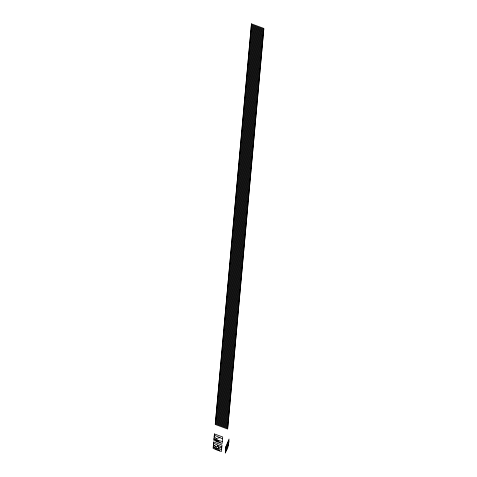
<?xml version="1.0" encoding="UTF-8"?>
<svg xmlns="http://www.w3.org/2000/svg" width="477" height="477" viewBox="0 0 477 477"><rect width="100%" height="100%" fill="white"/><g stroke="black" fill="none" stroke-linecap="round" stroke-linejoin="round"><path stroke-width="0.72" d="M225.359 452.172L228.62 443.449M225.77 450.002L228.984 441.797M225.74 447.963L228.859 440.837M225.663 451.176L227.058 449.382M225.848 449.131L227.952 447.223M216.039 438.512L219.957 437.683M213.934 439.418L222.318 441.434M213.207 447.474L221.59 449.495M213.332 445.423L221.668 447.963M251.373 24.655L263.811 29.234M251.301 25.46L263.733 30.045M251.224 26.271L263.662 30.85M251.152 27.076L263.59 31.655M251.081 27.881L263.519 32.46M251.009 28.686L263.447 33.265M250.932 29.491L263.37 34.076M250.86 30.301L263.298 34.881M250.789 31.106L263.226 35.686M250.717 31.911L263.155 36.49M250.646 32.716L263.077 37.295M250.568 33.521L263.006 38.106M250.497 34.326L262.934 38.911M250.425 35.137L262.863 39.716M250.353 35.942L262.791 40.521M250.276 36.747L262.714 41.326M250.204 37.552L262.642 42.137M250.133 38.357L262.571 42.942M250.061 39.168L262.499 43.747M249.99 39.973L262.422 44.552M249.912 40.778L262.35 45.357M249.841 41.582L262.278 46.162M249.769 42.387L262.207 46.973M249.698 43.198L262.135 47.778M249.62 44.003L262.058 48.582M249.549 44.808L261.986 49.387M249.477 45.613L261.915 50.192M249.405 46.418L261.843 51.003M249.334 47.223L261.766 51.808M249.256 48.034L261.694 52.613M249.185 48.839L261.623 53.418M249.113 49.644L261.551 54.223M249.042 50.449L261.479 55.034M248.964 51.254L261.402 55.839M248.893 52.065L261.33 56.644M248.821 52.869L261.259 57.449M248.75 53.674L261.187 58.254M248.678 54.479L261.11 59.059M248.6 55.284L261.038 59.869M248.529 56.095L260.967 60.674M248.457 56.9L260.895 61.479M248.386 57.705L260.824 62.284M248.308 58.51L260.746 63.089M248.237 59.315L260.675 63.9M248.165 60.12L260.603 64.705M248.094 60.931L260.531 65.51M248.022 61.736L260.454 66.315M247.945 62.541L260.382 67.12M247.873 63.346L260.311 67.931M247.802 64.151L260.239 68.736M247.73 64.961L260.168 69.541M247.652 65.766L260.09 70.346M247.581 66.571L260.019 71.151M247.509 67.376L259.947 71.955M247.438 68.181L259.876 72.766M247.366 68.992L259.798 73.571M247.289 69.797L259.726 74.376M247.217 70.602L259.655 75.181M247.146 71.407L259.583 75.986M247.074 72.212L259.512 76.797M246.997 73.023L259.434 77.602M246.925 73.828L259.363 78.407M246.853 74.633L259.291 79.212M246.782 75.438L259.22 80.017M246.71 76.242L259.142 80.828M246.633 77.047L259.071 81.633M246.561 77.858L258.999 82.438M246.49 78.663L258.928 83.242M246.418 79.468L258.85 84.047M246.341 80.273L258.778 84.858M246.269 81.078L258.707 85.663M246.198 81.889L258.635 86.468M246.126 82.694L258.564 87.273M246.054 83.499L258.486 88.078M245.977 84.304L258.415 88.883M245.905 85.109L258.343 89.694M245.834 85.92L258.272 90.499M245.762 86.725L258.194 91.304M245.685 87.529L258.123 92.109M245.613 88.334L258.051 92.914M245.542 89.139L257.979 93.725M245.47 89.944L257.908 94.529M245.399 90.755L257.83 95.334M245.321 91.56L257.759 96.139M245.25 92.365L257.687 96.944M245.178 93.17L257.616 97.755M245.106 93.975L257.538 98.56M245.029 94.786L257.467 99.365M244.957 95.591L257.395 100.17M244.886 96.396L257.324 100.975M244.814 97.201L257.252 101.78M244.743 98.006L257.175 102.591M244.665 98.817L257.103 103.396M244.594 99.621L257.031 104.201M244.522 100.426L256.96 105.006M244.451 101.231L256.882 105.811M244.373 102.036L256.811 106.621M244.302 102.847L256.739 107.426M244.23 103.652L256.668 108.231M244.158 104.457L256.596 109.036M244.087 105.262L256.519 109.841M244.009 106.067L256.447 110.652M243.938 106.872L256.376 111.457M243.866 107.683L256.304 112.262M243.795 108.488L256.227 113.067M243.717 109.293L256.155 113.872M243.646 110.098L256.083 114.683M243.574 110.902L256.012 115.488M243.503 111.713L255.94 116.293M243.431 112.518L255.863 117.098M243.353 113.323L255.791 117.902M243.282 114.128L255.72 118.707M243.21 114.933L255.648 119.518M243.139 115.744L255.571 120.323M243.061 116.549L255.499 121.128M242.99 117.354L255.428 121.933M242.918 118.159L255.356 122.738M242.847 118.964L255.284 123.549M242.775 119.769L255.207 124.354M242.698 120.58L255.135 125.159M242.626 121.385L255.064 125.964M242.554 122.19L254.992 126.769M242.483 122.994L254.915 127.58M242.405 123.799L254.843 128.385M242.334 124.61L254.772 129.189M242.262 125.415L254.7 129.994M242.191 126.22L254.629 130.799M242.119 127.025L254.551 131.604M242.042 127.83L254.479 132.415M241.97 128.641L254.408 133.22M241.899 129.446L254.336 134.025M241.827 130.251L254.259 134.83M241.75 131.056L254.187 135.635M241.678 131.861L254.116 136.446M241.606 132.666L254.044 137.251M241.535 133.477L253.973 138.056M241.463 134.281L253.895 138.861M241.386 135.086L253.824 139.666M241.314 135.891L253.752 140.476M241.243 136.696L253.681 141.281M241.171 137.507L253.603 142.086M241.094 138.312L253.531 142.891M241.022 139.117L253.46 143.696M240.951 139.922L253.388 144.501M240.879 140.727L253.317 145.312M240.807 141.538L253.239 146.117M240.73 142.343L253.168 146.922M240.658 143.148L253.096 147.727M240.587 143.953L253.025 148.532M240.515 144.758L252.947 149.343M240.438 145.568L252.876 150.148M240.366 146.373L252.804 150.953M240.295 147.178L252.732 151.758M240.223 147.983L252.661 152.562M240.152 148.788L252.583 153.373M240.074 149.593L252.512 154.178M240.003 150.404L252.44 154.983M239.931 151.209L252.369 155.788M239.859 152.014L252.291 156.593M239.782 152.819L252.22 157.404M239.71 153.624L252.148 158.209M239.639 154.435L252.077 159.014M239.567 155.24L252.005 159.819M239.496 156.045L251.928 160.624M239.418 156.85L251.856 161.429M239.347 157.654L251.784 162.24M239.275 158.465L251.713 163.045M239.204 159.27L251.635 163.85M239.126 160.075L251.564 164.654M239.055 160.88L251.492 165.459M238.983 161.685L251.421 166.27M238.911 162.49L251.349 167.075M238.84 163.301L251.272 167.88M238.762 164.106L251.2 168.685M238.691 164.911L251.129 169.49M238.619 165.716L251.057 170.301M238.548 166.521L250.98 171.106M238.47 167.332L250.908 171.911M238.399 168.137L250.836 172.716M238.327 168.941L250.765 173.521M238.256 169.746L250.693 174.326M238.184 170.551L250.616 175.137M238.106 171.362L250.544 175.941M238.035 172.167L250.473 176.746M237.963 172.972L250.401 177.551M237.892 173.777L250.324 178.356M237.814 174.582L250.252 179.167M237.743 175.387L250.181 179.972M237.671 176.198L250.109 180.777M237.6 177.003L250.037 181.582M237.528 177.808L249.96 182.387M237.451 178.613L249.888 183.198M237.379 179.418L249.817 184.003M237.307 180.228L249.745 184.808M237.236 181.033L249.668 185.613M237.158 181.838L249.596 186.418M237.087 182.643L249.525 187.222M237.015 183.448L249.453 188.033M236.944 184.259L249.382 188.838M236.872 185.064L249.304 189.643M236.795 185.869L249.232 190.448M236.723 186.674L249.161 191.253M236.652 187.479L249.089 192.064M236.58 188.29L249.012 192.869M236.503 189.095L248.94 193.674M236.431 189.9L248.869 194.479M236.359 190.705L248.797 195.284M236.288 191.51L248.726 196.095M236.216 192.314L248.648 196.9M236.139 193.125L248.577 197.705M236.067 193.93L248.505 198.51M235.996 194.735L248.434 199.314M235.924 195.54L248.356 200.125M235.847 196.345L248.284 200.93M235.775 197.156L248.213 201.735M235.704 197.961L248.141 202.54M235.632 198.766L248.07 203.345M235.56 199.571L247.992 204.15M235.483 200.376L247.921 204.961M235.411 201.187L247.849 205.766M235.34 201.992L247.778 206.571M235.268 202.797L247.7 207.376M235.191 203.601L247.629 208.181M235.119 204.406L247.557 208.992M235.048 205.211L247.485 209.797M234.976 206.022L247.414 210.601M234.905 206.827L247.336 211.406M234.827 207.632L247.265 212.211M234.756 208.437L247.193 213.022M234.684 209.242L247.122 213.827M234.612 210.053L247.044 214.632M234.535 210.858L246.973 215.437M234.463 211.663L246.901 216.242M234.392 212.468L246.83 217.047M234.32 213.273L246.758 217.858M234.249 214.084L246.681 218.663M234.171 214.888L246.609 219.468M234.1 215.693L246.537 220.273M234.028 216.498L246.466 221.078M233.957 217.303L246.388 221.888M233.879 218.114L246.317 222.693M233.808 218.919L246.245 223.498M233.736 219.724L246.174 224.303M233.664 220.529L246.102 225.108M233.593 221.334L246.025 225.919M233.515 222.139L245.953 226.724M233.444 222.95L245.882 227.529M233.372 223.755L245.81 228.334M233.301 224.56L245.733 229.139M233.223 225.365L245.661 229.95M233.152 226.17L245.589 230.755M233.08 226.98L245.518 231.56M233.009 227.785L245.446 232.365M232.937 228.59L245.369 233.17M232.859 229.395L245.297 233.974M232.788 230.2L245.226 234.785M232.716 231.011L245.154 235.59M232.645 231.816L245.077 236.395M232.567 232.621L245.005 237.2M232.496 233.426L244.934 238.005M232.424 234.231L244.862 238.816M232.353 235.036L244.79 239.621M232.281 235.847L244.713 240.426M232.204 236.652L244.641 241.231M232.132 237.457L244.57 242.036M232.06 238.261L244.498 242.847M231.989 239.066L244.421 243.652M231.911 239.877L244.349 244.457M231.84 240.682L244.278 245.261M231.768 241.487L244.206 246.066M231.697 242.292L244.135 246.871M231.625 243.097L244.057 247.682M231.548 243.908L243.985 248.487M231.476 244.713L243.914 249.292M231.405 245.518L243.842 250.097M231.333 246.323L243.765 250.902M231.256 247.128L243.693 251.713M231.184 247.933L243.622 252.518M231.112 248.744L243.55 253.323M231.041 249.549L243.479 254.128M230.969 250.353L243.401 254.933M230.892 251.158L243.33 255.744M230.82 251.963L243.258 256.548M230.749 252.774L243.187 257.353M230.677 253.579L243.109 258.158M230.6 254.384L243.037 258.963M230.528 255.189L242.966 259.768M230.457 255.994L242.894 260.579M230.385 256.805L242.823 261.384M230.313 257.61L242.745 262.189M230.236 258.415L242.674 262.994M230.164 259.22L242.602 263.799M230.093 260.025L242.531 264.61M230.021 260.836L242.453 265.415M229.944 261.64L242.382 266.22M229.872 262.445L242.31 267.025M229.801 263.25L242.238 267.83M229.729 264.055L242.167 268.64M229.658 264.86L242.089 269.445M229.58 265.671L242.018 270.25M229.509 266.476L241.946 271.055M229.437 267.281L241.875 271.86M229.365 268.086L241.797 272.671M229.288 268.891L241.726 273.476M229.216 269.702L241.654 274.281M229.145 270.507L241.583 275.086M229.073 271.312L241.511 275.891M229.002 272.117L241.434 276.696M228.924 272.922L241.362 277.507M228.853 273.732L241.29 278.312M228.781 274.537L241.219 279.117M228.71 275.342L241.141 279.921M228.632 276.147L241.07 280.726M228.561 276.952L240.998 281.537M228.489 277.757L240.927 282.342M228.417 278.568L240.855 283.147M228.346 279.373L240.778 283.952M228.268 280.178L240.706 284.757M228.197 280.983L240.635 285.568M228.125 281.788L240.563 286.373M228.054 282.599L240.486 287.178M227.976 283.404L240.414 287.983M227.905 284.209L240.342 288.788M227.833 285.013L240.271 289.593M227.762 285.818L240.199 290.404M227.69 286.629L240.122 291.208M227.612 287.434L240.05 292.013M227.541 288.239L239.979 292.818M227.469 289.044L239.907 293.623M227.398 289.849L239.83 294.434M227.32 290.654L239.758 295.239M227.249 291.465L239.687 296.044M227.177 292.27L239.615 296.849M227.106 293.075L239.543 297.654M227.034 293.88L239.466 298.465M226.957 294.685L239.394 299.27M226.885 295.496L239.323 300.075M226.813 296.3L239.251 300.88M226.742 297.105L239.174 301.685M226.664 297.91L239.102 302.49M226.593 298.715L239.031 303.3M226.521 299.526L238.959 304.105M226.45 300.331L238.888 304.91M226.378 301.136L238.81 305.715M226.301 301.941L238.738 306.52M226.229 302.746L238.667 307.331M226.158 303.557L238.595 308.136M226.086 304.362L238.518 308.941M226.009 305.167L238.446 309.746M225.937 305.972L238.375 310.551M225.865 306.777L238.303 311.362M225.794 307.582L238.232 312.167M225.722 308.392L238.154 312.972M225.645 309.197L238.083 313.777M225.573 310.002L238.011 314.582M225.502 310.807L237.94 315.392M225.43 311.612L237.862 316.197M225.353 312.423L237.79 317.002M225.281 313.228L237.719 317.807M225.21 314.033L237.647 318.612M225.138 314.838L237.576 319.417M225.066 315.643L237.498 320.228M224.989 316.454L237.427 321.033M224.917 317.259L237.355 321.838M224.846 318.064L237.284 322.643M224.774 318.869L237.206 323.448M224.697 319.673L237.135 324.259M224.625 320.478L237.063 325.064M224.554 321.289L236.991 325.869M224.482 322.094L236.92 326.673M224.411 322.899L236.842 327.478M224.333 323.704L236.771 328.289M224.262 324.509L236.699 329.094M224.19 325.32L236.628 329.899M224.118 326.125L236.55 330.704M224.041 326.93L236.479 331.509M223.969 327.735L236.407 332.314M223.898 328.54L236.336 333.125M223.826 329.351L236.264 333.93M223.755 330.156L236.187 334.735M223.677 330.96L236.115 335.54M223.606 331.765L236.043 336.345M223.534 332.57L235.972 337.156M223.463 333.381L235.894 337.96M223.385 334.186L235.823 338.765M223.314 334.991L235.751 339.57M223.242 335.796L235.68 340.375M223.17 336.601L235.608 341.186M223.099 337.406L235.531 341.991M223.021 338.217L235.459 342.796M222.95 339.022L235.388 343.601M222.878 339.827L235.316 344.406M222.807 340.632L235.239 345.217M222.729 341.437L235.167 346.022M222.658 342.247L235.095 346.827M222.586 343.052L235.024 347.632M222.515 343.857L234.952 348.437M222.443 344.662L234.875 349.242M222.365 345.467L234.803 350.052M222.294 346.278L234.732 350.857M222.222 347.083L234.66 351.662M222.151 347.888L234.583 352.467M222.073 348.693L234.511 353.272M222.002 349.498L234.44 354.083M221.93 350.303L234.368 354.888M221.859 351.114L234.296 355.693M221.787 351.919L234.219 356.498M221.71 352.724L234.147 357.303M221.638 353.529L234.076 358.114M221.566 354.333L234.004 358.919M221.495 355.144L233.927 359.724M221.417 355.949L233.855 360.529M221.346 356.754L233.784 361.333M221.274 357.559L233.712 362.138M221.203 358.364L233.641 362.949M221.131 359.175L233.563 363.754M221.054 359.98L233.492 364.559M220.982 360.785L233.42 365.364M220.911 361.59L233.348 366.169M220.839 362.395L233.271 366.98M220.762 363.2L233.199 367.785M220.69 364.011L233.128 368.59M220.618 364.816L233.056 369.395M220.547 365.62L232.985 370.2M220.475 366.425L232.907 371.011M220.398 367.23L232.836 371.816M220.326 368.041L232.764 372.62M220.255 368.846L232.693 373.425M220.183 369.651L232.615 374.23M220.106 370.456L232.543 375.035M220.034 371.261L232.472 375.846M219.963 372.072L232.4 376.651M219.891 372.877L232.329 377.456M219.819 373.682L232.251 378.261M219.742 374.487L232.18 379.066M219.67 375.292L232.108 379.877M219.599 376.103L232.037 380.682M219.527 376.908L231.959 381.487M219.45 377.712L231.888 382.292M219.378 378.517L231.816 383.097M219.307 379.322L231.744 383.907M219.235 380.127L231.673 384.712M219.164 380.938L231.595 385.517M219.086 381.743L231.524 386.322M219.015 382.548L231.452 387.127M218.943 383.353L231.381 387.938M218.871 384.158L231.303 388.743M218.794 384.969L231.232 389.548M218.722 385.774L231.16 390.353M218.651 386.579L231.089 391.158M218.579 387.384L231.017 391.963M218.508 388.189L230.94 392.774M218.43 388.999L230.868 393.579M218.359 389.804L230.796 394.384M218.287 390.609L230.725 395.189M218.216 391.414L230.647 395.993M218.138 392.219L230.576 396.804M218.067 393.024L230.504 397.609M217.995 393.835L230.433 398.414M217.923 394.64L230.361 399.219M217.852 395.445L230.284 400.024M217.774 396.25L230.212 400.835M217.703 397.055L230.141 401.64M217.631 397.866L230.069 402.445M217.56 398.671L229.992 403.25M217.482 399.476L229.92 404.055M217.411 400.281L229.848 404.86M217.339 401.085L229.777 405.671M217.268 401.896L229.705 406.476M217.196 402.701L229.628 407.28M217.118 403.506L229.556 408.085M217.047 404.311L229.485 408.89M216.975 405.116L229.413 409.701M216.904 405.921L229.336 410.506M216.826 406.732L229.264 411.311M216.755 407.537L229.193 412.116M216.683 408.342L229.121 412.921M216.612 409.147L229.049 413.732M216.54 409.952L228.972 414.537M216.463 410.763L228.9 415.342M216.391 411.568L228.829 416.147M216.319 412.372L228.757 416.952M216.248 413.177L228.68 417.757M216.17 413.982L228.608 418.567M216.099 414.793L228.537 419.372M216.027 415.598L228.465 420.177M215.956 416.403L228.394 420.982M215.884 417.208L228.316 421.787M215.807 418.013L228.244 422.598M215.735 418.824L228.173 423.403M215.664 419.629L228.101 424.208M215.592 420.434L228.024 425.013M215.515 421.239L227.952 425.818M215.443 422.044L227.881 426.629M215.371 422.849L227.809 427.434M215.3 423.659L227.738 428.239M214.316 435.203L222.556 438.822M213.589 443.264L221.829 446.883M213.952 438.536L217.911 442.113M213.225 446.597L217.184 450.175M214.137 436.491L220.237 442.966M213.41 444.552L219.509 451.027M217.631 445.268L219.104 449.107M227.505 444.475L227.893 446.031M251.445 23.85L215.228 424.464L227.66 429.044L263.882 28.429L251.445 23.85M213.702 442.006L213.118 448.452L221.411 451.504L221.99 445.059L213.702 442.006M214.429 433.945L213.845 440.39L222.139 443.449L222.723 436.998L214.429 433.945M225.854 446.699L225.269 453.15L228.441 445.458L229.02 439.013L225.854 446.699"/></g></svg>
